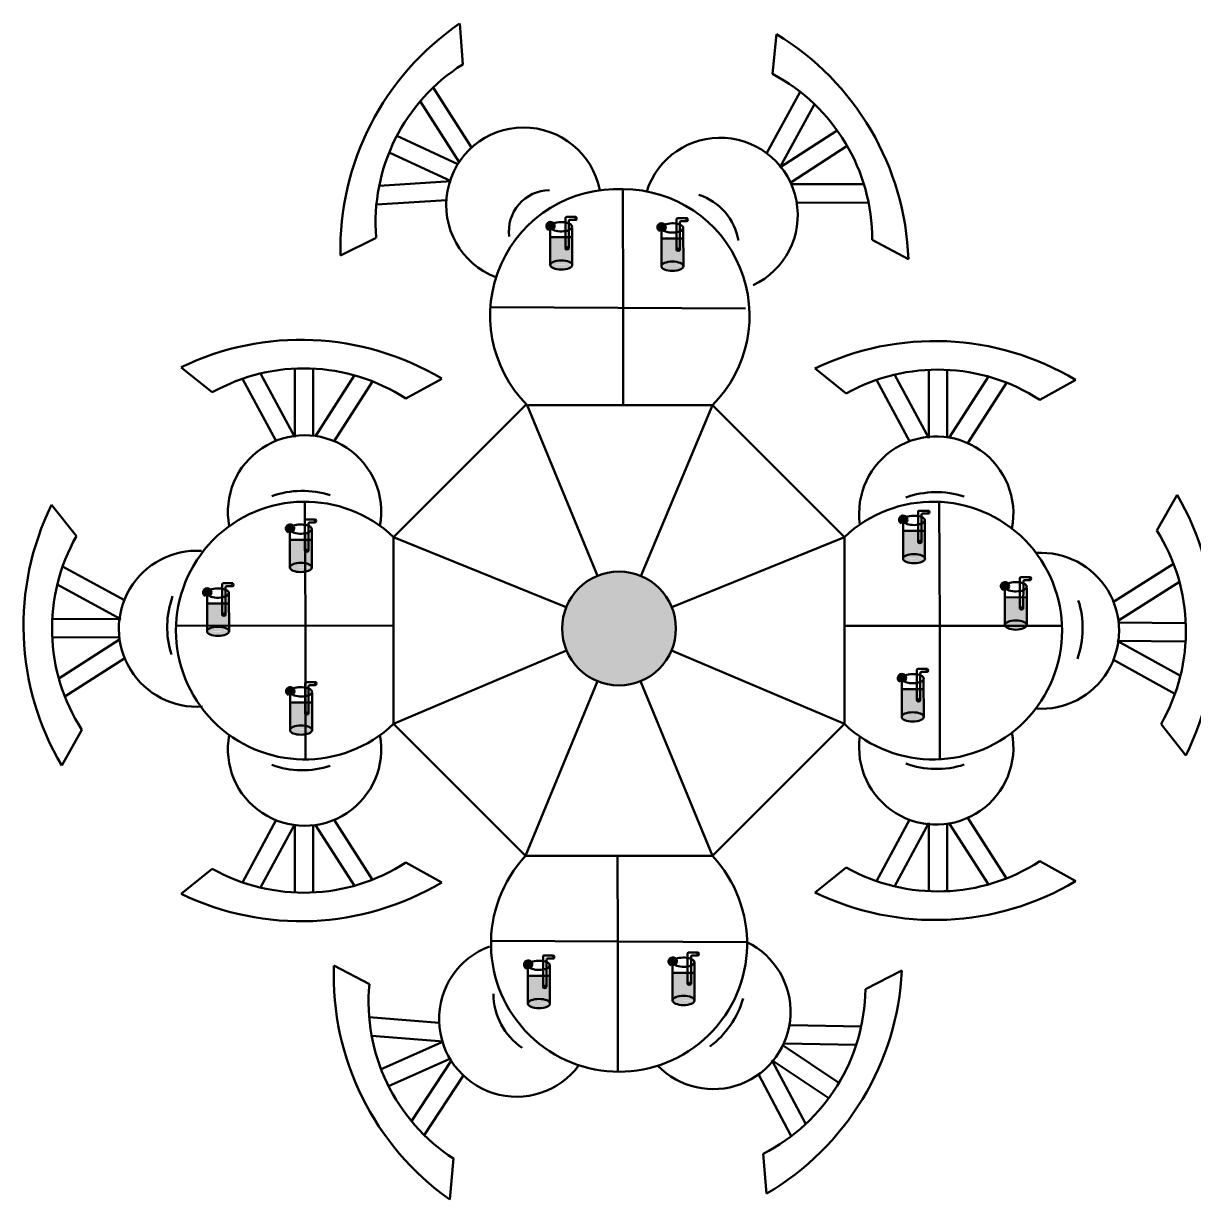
# Model space of a CAD drawing. Header units: feet. Extents: x 9 to 183943, y 42 to 62180.
# Drawn here: x 14776.7 to 14953.2, y 39682.5 to 39859.8 of the extents above; entities that cross this region are included whole.
import ezdxf

# ---------------------------------------------------------------- set-up
doc = ezdxf.new("R2010")
doc.units = ezdxf.units.FT
doc.header["$LTSCALE"] = 2.5
doc.header["$MEASUREMENT"] = 0
doc.layers.add('1', color=7, linetype='Continuous', lineweight=50)
doc.layers.add('3', color=7, linetype='Continuous', lineweight=30)

msp = doc.modelspace()

# ---------------------------------------------------------------- hatches: boundary and pattern name
at = {"layer": '3', "transparency": 33554602}
h = msp.add_hatch(color=256, dxfattribs=at)
h.dxf.hatch_style = 1
h.set_gradient(color1=(255, 255, 0), color2=(255, 255, 0), tint=1)
h.paths.add_polyline_path([(14856.19, 39829.22), (14855.65, 39828.91, 0.163769), (14855.94, 39828.64)])
h.paths.add_polyline_path([(14856.19, 39829.22), (14855.57, 39829.24, 0.138192), (14855.65, 39828.91)])
h.paths.add_polyline_path([(14856.19, 39829.22), (14855.63, 39829.5, 0.105496), (14855.57, 39829.24)])
h.paths.add_polyline_path([(14856.19, 39829.22), (14855.8, 39829.7, 0.105887), (14855.63, 39829.5)])
h.paths.add_polyline_path([(14856.19, 39829.22), (14856.02, 39829.82, 0.102688), (14855.8, 39829.7)])
h.paths.add_polyline_path([(14856.19, 39829.22), (14856.31, 39829.83, 0.117873), (14856.02, 39829.82)])
h.paths.add_polyline_path([(14856.19, 39829.22), (14856.76, 39829.48, 0.139995), (14856.54, 39829.74)])
h.paths.add_polyline_path([(14856.54, 39829.74, 0.097635), (14856.31, 39829.83), (14856.19, 39829.22)])
h.paths.add_polyline_path([(14856.82, 39829.19, 0.119687), (14856.76, 39829.48), (14856.19, 39829.22)])
h.paths.add_polyline_path([(14856.82, 39829.19), (14856.19, 39829.22), (14856.71, 39828.87, 0.140377)])
h.paths.add_polyline_path([(14856.19, 39829.22), (14856.52, 39828.68, 0.106944), (14856.71, 39828.87)])
h = msp.add_hatch(color=256, dxfattribs=at)
h.dxf.hatch_style = 1
h.set_gradient(color1=(255, 255, 0), color2=(255, 255, 0), tint=1)
h.paths.add_polyline_path([(14872.94, 39829.03), (14872.4, 39828.73, 0.163769), (14872.7, 39828.46)])
h.paths.add_polyline_path([(14872.94, 39829.03), (14872.32, 39829.06, 0.138192), (14872.4, 39828.73)])
h.paths.add_polyline_path([(14872.94, 39829.03), (14872.39, 39829.31, 0.105496), (14872.32, 39829.06)])
h.paths.add_polyline_path([(14872.94, 39829.03), (14872.55, 39829.51, 0.105887), (14872.39, 39829.31)])
h.paths.add_polyline_path([(14872.94, 39829.03), (14872.77, 39829.63, 0.102688), (14872.55, 39829.51)])
h.paths.add_polyline_path([(14872.94, 39829.03), (14873.06, 39829.65, 0.117873), (14872.77, 39829.63)])
h.paths.add_polyline_path([(14872.94, 39829.03), (14873.51, 39829.3, 0.139995), (14873.29, 39829.56)])
h.paths.add_polyline_path([(14873.29, 39829.56, 0.097635), (14873.06, 39829.65), (14872.94, 39829.03)])
h.paths.add_polyline_path([(14873.57, 39829.01, 0.119687), (14873.51, 39829.3), (14872.94, 39829.03)])
h.paths.add_polyline_path([(14873.57, 39829.01), (14872.94, 39829.03), (14873.46, 39828.68, 0.140377)])
h.paths.add_polyline_path([(14872.94, 39829.03), (14873.27, 39828.5, 0.106944), (14873.46, 39828.68)])
at = {"layer": '3'}
h = msp.add_hatch(color=256, dxfattribs=at)
h.dxf.hatch_style = 1
h.set_gradient(color1=(255, 255, 0), color2=(255, 63, 0), tint=1)
edge = h.paths.add_edge_path()
edge.add_ellipse((14857.82, 39823.35), major_axis=(1.66, 0), ratio=0.421504, start_angle=1.3853, end_angle=358.7297)
edge.add_line((14859.48, 39823.34), (14859.48, 39823.37))
edge = h.paths.add_edge_path()
edge.add_ellipse((14857.82, 39823.35), major_axis=(1.66, 0), ratio=0.421504, start_angle=1.3853, end_angle=179.9995, ccw=False)
edge.add_line((14859.48, 39823.45), (14859.47, 39827.53))
edge.add_line((14859.47, 39827.53), (14858.95, 39827.53))
edge.add_line((14858.95, 39827.53), (14858.95, 39825.82))
edge.add_ellipse((14858.69, 39825.86), major_axis=(0.257, 0), ratio=0.644737, start_angle=180, end_angle=360, ccw=False)
edge.add_ellipse((14858.69, 39825.86), major_axis=(0.257, 0), ratio=0.644737, start_angle=0, end_angle=180)
edge.add_line((14858.44, 39825.86), (14858.44, 39827.53))
edge.add_line((14858.44, 39827.53), (14856.17, 39827.54))
edge.add_line((14856.17, 39827.54), (14856.17, 39823.35))
edge = h.paths.add_edge_path(flags=17)
edge.add_ellipse((14858.69, 39825.86), major_axis=(0.257, 0), ratio=0.644737, start_angle=0, end_angle=360)
edge = h.paths.add_edge_path(flags=17)
edge.add_ellipse((14858.69, 39825.86), major_axis=(0.257, 0), ratio=0.644737, start_angle=0, end_angle=180, ccw=False)
edge.add_line((14858.95, 39825.89), (14858.95, 39827.53))
edge.add_line((14858.95, 39827.53), (14858.44, 39827.53))
edge.add_line((14858.44, 39827.53), (14858.44, 39825.89))
h = msp.add_hatch(color=256, dxfattribs=at)
h.dxf.hatch_style = 1
h.set_gradient(color1=(255, 255, 0), color2=(255, 63, 0), tint=1)
edge = h.paths.add_edge_path()
edge.add_ellipse((14874.58, 39823.17), major_axis=(1.66, 0), ratio=0.421504, start_angle=1.3853, end_angle=358.7297)
edge.add_line((14876.23, 39823.15), (14876.23, 39823.18))
edge = h.paths.add_edge_path()
edge.add_ellipse((14874.58, 39823.17), major_axis=(1.66, 0), ratio=0.421504, start_angle=1.3853, end_angle=179.9995, ccw=False)
edge.add_line((14876.23, 39823.26), (14876.22, 39827.34))
edge.add_line((14876.22, 39827.34), (14875.71, 39827.34))
edge.add_line((14875.71, 39827.34), (14875.7, 39825.63))
edge.add_ellipse((14875.45, 39825.67), major_axis=(0.257, 0), ratio=0.644737, start_angle=180, end_angle=360, ccw=False)
edge.add_ellipse((14875.45, 39825.67), major_axis=(0.257, 0), ratio=0.644737, start_angle=0, end_angle=180)
edge.add_line((14875.19, 39825.67), (14875.19, 39827.34))
edge.add_line((14875.19, 39827.34), (14872.92, 39827.35))
edge.add_line((14872.92, 39827.35), (14872.92, 39823.17))
edge = h.paths.add_edge_path(flags=17)
edge.add_ellipse((14875.45, 39825.67), major_axis=(0.257, 0), ratio=0.644737, start_angle=0, end_angle=360)
edge = h.paths.add_edge_path(flags=17)
edge.add_ellipse((14875.45, 39825.67), major_axis=(0.257, 0), ratio=0.644737, start_angle=0, end_angle=180, ccw=False)
edge.add_line((14875.7, 39825.7), (14875.71, 39827.34))
edge.add_line((14875.71, 39827.34), (14875.19, 39827.34))
edge.add_line((14875.19, 39827.34), (14875.19, 39825.7))
at = {"layer": '3', "transparency": 33554602}
h = msp.add_hatch(color=256, dxfattribs=at)
h.dxf.hatch_style = 1
h.set_gradient(color1=(255, 255, 0), color2=(255, 255, 0), tint=1)
h.paths.add_polyline_path([(14909.38, 39784.94), (14908.84, 39784.64, 0.163769), (14909.14, 39784.37)])
h.paths.add_polyline_path([(14909.38, 39784.94), (14908.77, 39784.97, 0.138192), (14908.84, 39784.64)])
h.paths.add_polyline_path([(14909.38, 39784.94), (14908.83, 39785.22, 0.105496), (14908.77, 39784.97)])
h.paths.add_polyline_path([(14909.38, 39784.94), (14908.99, 39785.43, 0.105887), (14908.83, 39785.22)])
h.paths.add_polyline_path([(14909.38, 39784.94), (14909.22, 39785.55, 0.102688), (14908.99, 39785.43)])
h.paths.add_polyline_path([(14909.38, 39784.94), (14909.51, 39785.56, 0.117873), (14909.22, 39785.55)])
h.paths.add_polyline_path([(14909.38, 39784.94), (14909.96, 39785.21, 0.139995), (14909.73, 39785.47)])
h.paths.add_polyline_path([(14909.73, 39785.47, 0.097635), (14909.51, 39785.56), (14909.38, 39784.94)])
h.paths.add_polyline_path([(14910.02, 39784.92, 0.119687), (14909.96, 39785.21), (14909.38, 39784.94)])
h.paths.add_polyline_path([(14910.02, 39784.92), (14909.38, 39784.94), (14909.91, 39784.59, 0.140377)])
h.paths.add_polyline_path([(14909.38, 39784.94), (14909.72, 39784.41, 0.106944), (14909.91, 39784.59)])
h = msp.add_hatch(color=256, dxfattribs=at)
h.dxf.hatch_style = 1
h.set_gradient(color1=(255, 255, 0), color2=(255, 255, 0), tint=1)
h.paths.add_polyline_path([(14816.91, 39783.62), (14816.37, 39783.32, 0.163769), (14816.67, 39783.05)])
h.paths.add_polyline_path([(14816.91, 39783.62), (14816.29, 39783.65, 0.138192), (14816.37, 39783.32)])
h.paths.add_polyline_path([(14816.91, 39783.62), (14816.36, 39783.9, 0.105496), (14816.29, 39783.65)])
h.paths.add_polyline_path([(14816.91, 39783.62), (14816.52, 39784.11, 0.105887), (14816.36, 39783.9)])
h.paths.add_polyline_path([(14816.91, 39783.62), (14816.75, 39784.22, 0.102688), (14816.52, 39784.11)])
h.paths.add_polyline_path([(14816.91, 39783.62), (14817.04, 39784.24, 0.117873), (14816.75, 39784.22)])
h.paths.add_polyline_path([(14816.91, 39783.62), (14817.49, 39783.89, 0.139995), (14817.26, 39784.15)])
h.paths.add_polyline_path([(14817.26, 39784.15, 0.097635), (14817.04, 39784.24), (14816.91, 39783.62)])
h.paths.add_polyline_path([(14817.54, 39783.6, 0.119687), (14817.49, 39783.89), (14816.91, 39783.62)])
h.paths.add_polyline_path([(14817.54, 39783.6), (14816.91, 39783.62), (14817.44, 39783.27, 0.140377)])
h.paths.add_polyline_path([(14816.91, 39783.62), (14817.24, 39783.09, 0.106944), (14817.44, 39783.27)])
at = {"layer": '3'}
h = msp.add_hatch(color=256, dxfattribs=at)
h.dxf.hatch_style = 1
h.set_gradient(color1=(255, 255, 0), color2=(255, 63, 0), tint=1)
edge = h.paths.add_edge_path()
edge.add_ellipse((14818.55, 39777.76), major_axis=(1.66, 0), ratio=0.421504, start_angle=1.3853, end_angle=358.7297)
edge.add_line((14820.2, 39777.74), (14820.2, 39777.77))
edge = h.paths.add_edge_path()
edge.add_ellipse((14818.55, 39777.76), major_axis=(1.66, 0), ratio=0.421504, start_angle=1.3853, end_angle=179.9995, ccw=False)
edge.add_line((14820.2, 39777.85), (14820.19, 39781.93))
edge.add_line((14820.19, 39781.93), (14819.68, 39781.93))
edge.add_line((14819.68, 39781.93), (14819.68, 39780.22))
edge.add_ellipse((14819.42, 39780.26), major_axis=(0.257, 0), ratio=0.644737, start_angle=180, end_angle=360, ccw=False)
edge.add_ellipse((14819.42, 39780.26), major_axis=(0.257, 0), ratio=0.644737, start_angle=0, end_angle=180)
edge.add_line((14819.16, 39780.26), (14819.16, 39781.93))
edge.add_line((14819.16, 39781.93), (14816.89, 39781.94))
edge.add_line((14816.89, 39781.94), (14816.89, 39777.76))
edge = h.paths.add_edge_path(flags=17)
edge.add_ellipse((14819.42, 39780.26), major_axis=(0.257, 0), ratio=0.644737, start_angle=0, end_angle=360)
edge = h.paths.add_edge_path(flags=17)
edge.add_ellipse((14819.42, 39780.26), major_axis=(0.257, 0), ratio=0.644737, start_angle=0, end_angle=180, ccw=False)
edge.add_line((14819.68, 39780.3), (14819.68, 39781.93))
edge.add_line((14819.68, 39781.93), (14819.16, 39781.93))
edge.add_line((14819.16, 39781.93), (14819.16, 39780.3))
h = msp.add_hatch(color=256, dxfattribs=at)
h.dxf.hatch_style = 1
h.set_gradient(color1=(255, 255, 0), color2=(255, 63, 0), tint=1)
edge = h.paths.add_edge_path()
edge.add_ellipse((14911.02, 39779.08), major_axis=(1.66, 0), ratio=0.421504, start_angle=1.3853, end_angle=358.7297)
edge.add_line((14912.67, 39779.06), (14912.67, 39779.1))
edge = h.paths.add_edge_path()
edge.add_ellipse((14911.02, 39779.08), major_axis=(1.66, 0), ratio=0.421504, start_angle=1.3853, end_angle=179.9995, ccw=False)
edge.add_line((14912.67, 39779.18), (14912.67, 39783.25))
edge.add_line((14912.67, 39783.25), (14912.15, 39783.25))
edge.add_line((14912.15, 39783.25), (14912.15, 39781.55))
edge.add_ellipse((14911.89, 39781.58), major_axis=(0.257, 0), ratio=0.644737, start_angle=180, end_angle=360, ccw=False)
edge.add_ellipse((14911.89, 39781.58), major_axis=(0.257, 0), ratio=0.644737, start_angle=0, end_angle=180)
edge.add_line((14911.63, 39781.58), (14911.63, 39783.26))
edge.add_line((14911.63, 39783.26), (14909.36, 39783.26))
edge.add_line((14909.36, 39783.26), (14909.36, 39779.08))
edge = h.paths.add_edge_path(flags=17)
edge.add_ellipse((14911.89, 39781.58), major_axis=(0.257, 0), ratio=0.644737, start_angle=0, end_angle=360)
edge = h.paths.add_edge_path(flags=17)
edge.add_ellipse((14911.89, 39781.58), major_axis=(0.257, 0), ratio=0.644737, start_angle=0, end_angle=180, ccw=False)
edge.add_line((14912.15, 39781.62), (14912.15, 39783.25))
edge.add_line((14912.15, 39783.25), (14911.63, 39783.26))
edge.add_line((14911.63, 39783.26), (14911.63, 39781.62))
h = msp.add_hatch(color=256, dxfattribs=at)
h.dxf.hatch_style = 1
h.set_gradient(color1=(255, 255, 255), tint=1)
h.paths.add_polyline_path([(14857.95, 39768.55, 1), (14875.1, 39768.55, 1)])
at = {"layer": '3', "transparency": 33554602}
h = msp.add_hatch(color=256, dxfattribs=at)
h.dxf.hatch_style = 1
h.set_gradient(color1=(255, 255, 0), color2=(255, 255, 0), tint=1)
h.paths.add_polyline_path([(14804.42, 39773.99), (14803.89, 39773.68, 0.163769), (14804.18, 39773.41)])
h.paths.add_polyline_path([(14804.42, 39773.99), (14803.81, 39774.01, 0.138192), (14803.89, 39773.68)])
h.paths.add_polyline_path([(14804.42, 39773.99), (14803.87, 39774.27, 0.105496), (14803.81, 39774.01)])
h.paths.add_polyline_path([(14804.42, 39773.99), (14804.03, 39774.47, 0.105887), (14803.87, 39774.27)])
h.paths.add_polyline_path([(14804.42, 39773.99), (14804.26, 39774.59, 0.102688), (14804.03, 39774.47)])
h.paths.add_polyline_path([(14804.42, 39773.99), (14804.55, 39774.6, 0.117873), (14804.26, 39774.59)])
h.paths.add_polyline_path([(14804.42, 39773.99), (14805, 39774.25, 0.139995), (14804.77, 39774.51)])
h.paths.add_polyline_path([(14804.77, 39774.51, 0.097635), (14804.55, 39774.6), (14804.42, 39773.99)])
h.paths.add_polyline_path([(14805.06, 39773.96, 0.119687), (14805, 39774.25), (14804.42, 39773.99)])
h.paths.add_polyline_path([(14805.06, 39773.96), (14804.42, 39773.99), (14804.95, 39773.64, 0.140377)])
h.paths.add_polyline_path([(14804.42, 39773.99), (14804.76, 39773.45, 0.106944), (14804.95, 39773.64)])
h = msp.add_hatch(color=256, dxfattribs=at)
h.dxf.hatch_style = 1
h.set_gradient(color1=(255, 255, 0), color2=(255, 255, 0), tint=1)
h.paths.add_polyline_path([(14924.73, 39774.93), (14924.19, 39774.63, 0.163769), (14924.49, 39774.36)])
h.paths.add_polyline_path([(14924.73, 39774.93), (14924.11, 39774.96, 0.138192), (14924.19, 39774.63)])
h.paths.add_polyline_path([(14924.73, 39774.93), (14924.18, 39775.21, 0.105496), (14924.11, 39774.96)])
h.paths.add_polyline_path([(14924.73, 39774.93), (14924.34, 39775.42, 0.105887), (14924.18, 39775.21)])
h.paths.add_polyline_path([(14924.73, 39774.93), (14924.57, 39775.53, 0.102688), (14924.34, 39775.42)])
h.paths.add_polyline_path([(14924.73, 39774.93), (14924.86, 39775.55, 0.117873), (14924.57, 39775.53)])
h.paths.add_polyline_path([(14924.73, 39774.93), (14925.31, 39775.2, 0.139995), (14925.08, 39775.46)])
h.paths.add_polyline_path([(14925.08, 39775.46, 0.097635), (14924.86, 39775.55), (14924.73, 39774.93)])
h.paths.add_polyline_path([(14925.36, 39774.91, 0.119687), (14925.31, 39775.2), (14924.73, 39774.93)])
h.paths.add_polyline_path([(14925.36, 39774.91), (14924.73, 39774.93), (14925.26, 39774.58, 0.140377)])
h.paths.add_polyline_path([(14924.73, 39774.93), (14925.06, 39774.4, 0.106944), (14925.26, 39774.58)])
at = {"layer": '3'}
h = msp.add_hatch(color=256, dxfattribs=at)
h.dxf.hatch_style = 1
h.set_gradient(color1=(255, 255, 0), color2=(255, 63, 0), tint=1)
edge = h.paths.add_edge_path()
edge.add_ellipse((14926.37, 39769.07), major_axis=(1.66, 0), ratio=0.421504, start_angle=1.3853, end_angle=358.7297)
edge.add_line((14928.02, 39769.05), (14928.02, 39769.08))
edge = h.paths.add_edge_path()
edge.add_ellipse((14926.37, 39769.07), major_axis=(1.66, 0), ratio=0.421504, start_angle=1.3853, end_angle=179.9995, ccw=False)
edge.add_line((14928.02, 39769.16), (14928.01, 39773.24))
edge.add_line((14928.01, 39773.24), (14927.5, 39773.24))
edge.add_line((14927.5, 39773.24), (14927.49, 39771.53))
edge.add_ellipse((14927.24, 39771.57), major_axis=(0.257, 0), ratio=0.644737, start_angle=180, end_angle=360, ccw=False)
edge.add_ellipse((14927.24, 39771.57), major_axis=(0.257, 0), ratio=0.644737, start_angle=0, end_angle=180)
edge.add_line((14926.98, 39771.57), (14926.98, 39773.24))
edge.add_line((14926.98, 39773.24), (14924.71, 39773.25))
edge.add_line((14924.71, 39773.25), (14924.71, 39769.07))
edge = h.paths.add_edge_path(flags=17)
edge.add_ellipse((14927.24, 39771.57), major_axis=(0.257, 0), ratio=0.644737, start_angle=0, end_angle=360)
edge = h.paths.add_edge_path(flags=17)
edge.add_ellipse((14927.24, 39771.57), major_axis=(0.257, 0), ratio=0.644737, start_angle=0, end_angle=180, ccw=False)
edge.add_line((14927.49, 39771.6), (14927.5, 39773.24))
edge.add_line((14927.5, 39773.24), (14926.98, 39773.24))
edge.add_line((14926.98, 39773.24), (14926.98, 39771.6))
h = msp.add_hatch(color=256, dxfattribs=at)
h.dxf.hatch_style = 1
h.set_gradient(color1=(255, 255, 0), color2=(255, 63, 0), tint=1)
edge = h.paths.add_edge_path()
edge.add_ellipse((14806.06, 39768.12), major_axis=(1.66, 0), ratio=0.421504, start_angle=1.3853, end_angle=358.7297)
edge.add_line((14807.72, 39768.11), (14807.72, 39768.14))
edge = h.paths.add_edge_path()
edge.add_ellipse((14806.06, 39768.12), major_axis=(1.66, 0), ratio=0.421504, start_angle=1.3853, end_angle=179.9995, ccw=False)
edge.add_line((14807.72, 39768.22), (14807.71, 39772.3))
edge.add_line((14807.71, 39772.3), (14807.19, 39772.3))
edge.add_line((14807.19, 39772.3), (14807.19, 39770.59))
edge.add_ellipse((14806.93, 39770.63), major_axis=(0.257, 0), ratio=0.644737, start_angle=180, end_angle=360, ccw=False)
edge.add_ellipse((14806.93, 39770.63), major_axis=(0.257, 0), ratio=0.644737, start_angle=0, end_angle=180)
edge.add_line((14806.67, 39770.63), (14806.67, 39772.3))
edge.add_line((14806.67, 39772.3), (14804.4, 39772.31))
edge.add_line((14804.4, 39772.31), (14804.4, 39768.12))
edge = h.paths.add_edge_path(flags=17)
edge.add_ellipse((14806.93, 39770.63), major_axis=(0.257, 0), ratio=0.644737, start_angle=0, end_angle=360)
edge = h.paths.add_edge_path(flags=17)
edge.add_ellipse((14806.93, 39770.63), major_axis=(0.257, 0), ratio=0.644737, start_angle=0, end_angle=180, ccw=False)
edge.add_line((14807.19, 39770.66), (14807.19, 39772.3))
edge.add_line((14807.19, 39772.3), (14806.67, 39772.3))
edge.add_line((14806.67, 39772.3), (14806.67, 39770.66))
at = {"layer": '3', "transparency": 33554602}
h = msp.add_hatch(color=256, dxfattribs=at)
h.dxf.hatch_style = 1
h.set_gradient(color1=(255, 255, 0), color2=(255, 255, 0), tint=1)
h.paths.add_polyline_path([(14909.19, 39761.08), (14908.65, 39760.78, 0.163769), (14908.95, 39760.51)])
h.paths.add_polyline_path([(14909.19, 39761.08), (14908.57, 39761.11, 0.138192), (14908.65, 39760.78)])
h.paths.add_polyline_path([(14909.19, 39761.08), (14908.64, 39761.36, 0.105496), (14908.57, 39761.11)])
h.paths.add_polyline_path([(14909.19, 39761.08), (14908.8, 39761.57, 0.105887), (14908.64, 39761.36)])
h.paths.add_polyline_path([(14909.19, 39761.08), (14909.03, 39761.68, 0.102688), (14908.8, 39761.57)])
h.paths.add_polyline_path([(14909.19, 39761.08), (14909.32, 39761.7, 0.117873), (14909.03, 39761.68)])
h.paths.add_polyline_path([(14909.19, 39761.08), (14909.77, 39761.35, 0.139995), (14909.54, 39761.61)])
h.paths.add_polyline_path([(14909.54, 39761.61, 0.097635), (14909.32, 39761.7), (14909.19, 39761.08)])
h.paths.add_polyline_path([(14909.83, 39761.06, 0.119687), (14909.77, 39761.35), (14909.19, 39761.08)])
h.paths.add_polyline_path([(14909.83, 39761.06), (14909.19, 39761.08), (14909.72, 39760.73, 0.140377)])
h.paths.add_polyline_path([(14909.19, 39761.08), (14909.52, 39760.55, 0.106944), (14909.72, 39760.73)])
h = msp.add_hatch(color=256, dxfattribs=at)
h.dxf.hatch_style = 1
h.set_gradient(color1=(255, 255, 0), color2=(255, 255, 0), tint=1)
h.paths.add_polyline_path([(14816.95, 39759.09), (14816.41, 39758.79, 0.163769), (14816.7, 39758.52)])
h.paths.add_polyline_path([(14816.95, 39759.09), (14816.33, 39759.12, 0.138192), (14816.41, 39758.79)])
h.paths.add_polyline_path([(14816.95, 39759.09), (14816.39, 39759.37, 0.105496), (14816.33, 39759.12)])
h.paths.add_polyline_path([(14816.95, 39759.09), (14816.56, 39759.58, 0.105887), (14816.39, 39759.37)])
h.paths.add_polyline_path([(14816.95, 39759.09), (14816.78, 39759.69, 0.102688), (14816.56, 39759.58)])
h.paths.add_polyline_path([(14816.95, 39759.09), (14817.07, 39759.71, 0.117873), (14816.78, 39759.69)])
h.paths.add_polyline_path([(14816.95, 39759.09), (14817.52, 39759.36, 0.139995), (14817.3, 39759.62)])
h.paths.add_polyline_path([(14817.3, 39759.62, 0.097635), (14817.07, 39759.71), (14816.95, 39759.09)])
h.paths.add_polyline_path([(14817.58, 39759.07, 0.119687), (14817.52, 39759.36), (14816.95, 39759.09)])
h.paths.add_polyline_path([(14817.58, 39759.07), (14816.95, 39759.09), (14817.47, 39758.74, 0.140377)])
h.paths.add_polyline_path([(14816.95, 39759.09), (14817.28, 39758.56, 0.106944), (14817.47, 39758.74)])
at = {"layer": '3'}
h = msp.add_hatch(color=256, dxfattribs=at)
h.dxf.hatch_style = 1
h.set_gradient(color1=(255, 255, 0), color2=(255, 63, 0), tint=1)
edge = h.paths.add_edge_path()
edge.add_ellipse((14910.83, 39755.22), major_axis=(1.66, 0), ratio=0.421504, start_angle=1.3853, end_angle=358.7297)
edge.add_line((14912.48, 39755.2), (14912.48, 39755.23))
edge = h.paths.add_edge_path()
edge.add_ellipse((14910.83, 39755.22), major_axis=(1.66, 0), ratio=0.421504, start_angle=1.3853, end_angle=179.9995, ccw=False)
edge.add_line((14912.48, 39755.31), (14912.47, 39759.39))
edge.add_line((14912.47, 39759.39), (14911.96, 39759.39))
edge.add_line((14911.96, 39759.39), (14911.96, 39757.69))
edge.add_ellipse((14911.7, 39757.72), major_axis=(0.257, 0), ratio=0.644737, start_angle=180, end_angle=360, ccw=False)
edge.add_ellipse((14911.7, 39757.72), major_axis=(0.257, 0), ratio=0.644737, start_angle=0, end_angle=180)
edge.add_line((14911.44, 39757.72), (14911.44, 39759.39))
edge.add_line((14911.44, 39759.39), (14909.17, 39759.4))
edge.add_line((14909.17, 39759.4), (14909.17, 39755.22))
edge = h.paths.add_edge_path(flags=17)
edge.add_ellipse((14911.7, 39757.72), major_axis=(0.257, 0), ratio=0.644737, start_angle=0, end_angle=360)
edge = h.paths.add_edge_path(flags=17)
edge.add_ellipse((14911.7, 39757.72), major_axis=(0.257, 0), ratio=0.644737, start_angle=0, end_angle=180, ccw=False)
edge.add_line((14911.96, 39757.76), (14911.96, 39759.39))
edge.add_line((14911.96, 39759.39), (14911.44, 39759.39))
edge.add_line((14911.44, 39759.39), (14911.44, 39757.76))
h = msp.add_hatch(color=256, dxfattribs=at)
h.dxf.hatch_style = 1
h.set_gradient(color1=(255, 255, 0), color2=(255, 63, 0), tint=1)
edge = h.paths.add_edge_path()
edge.add_ellipse((14818.58, 39753.23), major_axis=(1.66, 0), ratio=0.421504, start_angle=1.3853, end_angle=358.7297)
edge.add_line((14820.24, 39753.21), (14820.24, 39753.24))
edge = h.paths.add_edge_path()
edge.add_ellipse((14818.58, 39753.23), major_axis=(1.66, 0), ratio=0.421504, start_angle=1.3853, end_angle=179.9995, ccw=False)
edge.add_line((14820.24, 39753.32), (14820.23, 39757.4))
edge.add_line((14820.23, 39757.4), (14819.71, 39757.4))
edge.add_line((14819.71, 39757.4), (14819.71, 39755.69))
edge.add_ellipse((14819.45, 39755.73), major_axis=(0.257, 0), ratio=0.644737, start_angle=180, end_angle=360, ccw=False)
edge.add_ellipse((14819.45, 39755.73), major_axis=(0.257, 0), ratio=0.644737, start_angle=0, end_angle=180)
edge.add_line((14819.2, 39755.73), (14819.2, 39757.4))
edge.add_line((14819.2, 39757.4), (14816.93, 39757.41))
edge.add_line((14816.93, 39757.41), (14816.93, 39753.23))
edge = h.paths.add_edge_path(flags=17)
edge.add_ellipse((14819.45, 39755.73), major_axis=(0.257, 0), ratio=0.644737, start_angle=0, end_angle=360)
edge = h.paths.add_edge_path(flags=17)
edge.add_ellipse((14819.45, 39755.73), major_axis=(0.257, 0), ratio=0.644737, start_angle=0, end_angle=180, ccw=False)
edge.add_line((14819.71, 39755.76), (14819.71, 39757.4))
edge.add_line((14819.71, 39757.4), (14819.2, 39757.4))
edge.add_line((14819.2, 39757.4), (14819.2, 39755.76))
at = {"layer": '3', "transparency": 33554602}
h = msp.add_hatch(color=256, dxfattribs=at)
h.dxf.hatch_style = 1
h.set_gradient(color1=(255, 255, 0), color2=(255, 255, 0), tint=1)
h.paths.add_polyline_path([(14852.82, 39717.87), (14852.28, 39717.56, 0.163769), (14852.57, 39717.29)])
h.paths.add_polyline_path([(14852.82, 39717.87), (14852.2, 39717.89, 0.138192), (14852.28, 39717.56)])
h.paths.add_polyline_path([(14852.82, 39717.87), (14852.26, 39718.14, 0.105496), (14852.2, 39717.89)])
h.paths.add_polyline_path([(14852.82, 39717.87), (14852.43, 39718.35, 0.105887), (14852.26, 39718.14)])
h.paths.add_polyline_path([(14852.82, 39717.87), (14852.65, 39718.47, 0.102688), (14852.43, 39718.35)])
h.paths.add_polyline_path([(14852.82, 39717.87), (14852.94, 39718.48, 0.117873), (14852.65, 39718.47)])
h.paths.add_polyline_path([(14852.82, 39717.87), (14853.39, 39718.13, 0.139995), (14853.17, 39718.39)])
h.paths.add_polyline_path([(14853.17, 39718.39, 0.097635), (14852.94, 39718.48), (14852.82, 39717.87)])
h.paths.add_polyline_path([(14853.45, 39717.84, 0.119687), (14853.39, 39718.13), (14852.82, 39717.87)])
h.paths.add_polyline_path([(14853.45, 39717.84), (14852.82, 39717.87), (14853.34, 39717.51, 0.140377)])
h.paths.add_polyline_path([(14852.82, 39717.87), (14853.15, 39717.33, 0.106944), (14853.34, 39717.51)])
h = msp.add_hatch(color=256, dxfattribs=at)
h.dxf.hatch_style = 1
h.set_gradient(color1=(255, 255, 0), color2=(255, 255, 0), tint=1)
h.paths.add_polyline_path([(14874.62, 39718.33), (14874.08, 39718.03, 0.163769), (14874.38, 39717.76)])
h.paths.add_polyline_path([(14874.62, 39718.33), (14874.01, 39718.36, 0.138192), (14874.08, 39718.03)])
h.paths.add_polyline_path([(14874.62, 39718.33), (14874.07, 39718.61, 0.105496), (14874.01, 39718.36)])
h.paths.add_polyline_path([(14874.62, 39718.33), (14874.23, 39718.82, 0.105887), (14874.07, 39718.61)])
h.paths.add_polyline_path([(14874.62, 39718.33), (14874.46, 39718.93, 0.102688), (14874.23, 39718.82)])
h.paths.add_polyline_path([(14874.62, 39718.33), (14874.75, 39718.95, 0.117873), (14874.46, 39718.93)])
h.paths.add_polyline_path([(14874.62, 39718.33), (14875.2, 39718.6, 0.139995), (14874.97, 39718.86)])
h.paths.add_polyline_path([(14874.97, 39718.86, 0.097635), (14874.75, 39718.95), (14874.62, 39718.33)])
h.paths.add_polyline_path([(14875.26, 39718.31, 0.119687), (14875.2, 39718.6), (14874.62, 39718.33)])
h.paths.add_polyline_path([(14875.26, 39718.31), (14874.62, 39718.33), (14875.15, 39717.98, 0.140377)])
h.paths.add_polyline_path([(14874.62, 39718.33), (14874.96, 39717.8, 0.106944), (14875.15, 39717.98)])
at = {"layer": '3'}
h = msp.add_hatch(color=256, dxfattribs=at)
h.dxf.hatch_style = 1
h.set_gradient(color1=(255, 255, 0), color2=(255, 63, 0), tint=1)
edge = h.paths.add_edge_path()
edge.add_ellipse((14854.45, 39712), major_axis=(1.66, 0), ratio=0.421504, start_angle=1.3853, end_angle=358.7297)
edge.add_line((14856.11, 39711.99), (14856.11, 39712.02))
edge = h.paths.add_edge_path()
edge.add_ellipse((14854.45, 39712), major_axis=(1.66, 0), ratio=0.421504, start_angle=1.3853, end_angle=179.9995, ccw=False)
edge.add_line((14856.11, 39712.1), (14856.1, 39716.17))
edge.add_line((14856.1, 39716.17), (14855.58, 39716.18))
edge.add_line((14855.58, 39716.18), (14855.58, 39714.47))
edge.add_ellipse((14855.32, 39714.5), major_axis=(0.257, 0), ratio=0.644737, start_angle=180, end_angle=360, ccw=False)
edge.add_ellipse((14855.32, 39714.5), major_axis=(0.257, 0), ratio=0.644737, start_angle=0, end_angle=180)
edge.add_line((14855.07, 39714.5), (14855.07, 39716.18))
edge.add_line((14855.07, 39716.18), (14852.8, 39716.19))
edge.add_line((14852.8, 39716.19), (14852.8, 39712))
edge = h.paths.add_edge_path(flags=17)
edge.add_ellipse((14855.32, 39714.5), major_axis=(0.257, 0), ratio=0.644737, start_angle=0, end_angle=360)
edge = h.paths.add_edge_path(flags=17)
edge.add_ellipse((14855.32, 39714.5), major_axis=(0.257, 0), ratio=0.644737, start_angle=0, end_angle=180, ccw=False)
edge.add_line((14855.58, 39714.54), (14855.58, 39716.18))
edge.add_line((14855.58, 39716.18), (14855.07, 39716.18))
edge.add_line((14855.07, 39716.18), (14855.07, 39714.54))
h = msp.add_hatch(color=256, dxfattribs=at)
h.dxf.hatch_style = 1
h.set_gradient(color1=(255, 255, 0), color2=(255, 63, 0), tint=1)
edge = h.paths.add_edge_path()
edge.add_ellipse((14876.26, 39712.47), major_axis=(1.66, 0), ratio=0.421504, start_angle=1.3853, end_angle=358.7297)
edge.add_line((14877.92, 39712.45), (14877.92, 39712.48))
edge = h.paths.add_edge_path()
edge.add_ellipse((14876.26, 39712.47), major_axis=(1.66, 0), ratio=0.421504, start_angle=1.3853, end_angle=179.9995, ccw=False)
edge.add_line((14877.92, 39712.56), (14877.91, 39716.64))
edge.add_line((14877.91, 39716.64), (14877.39, 39716.64))
edge.add_line((14877.39, 39716.64), (14877.39, 39714.94))
edge.add_ellipse((14877.13, 39714.97), major_axis=(0.257, 0), ratio=0.644737, start_angle=180, end_angle=360, ccw=False)
edge.add_ellipse((14877.13, 39714.97), major_axis=(0.257, 0), ratio=0.644737, start_angle=0, end_angle=180)
edge.add_line((14876.87, 39714.97), (14876.87, 39716.64))
edge.add_line((14876.87, 39716.64), (14874.6, 39716.65))
edge.add_line((14874.6, 39716.65), (14874.6, 39712.47))
edge = h.paths.add_edge_path(flags=17)
edge.add_ellipse((14877.13, 39714.97), major_axis=(0.257, 0), ratio=0.644737, start_angle=0, end_angle=360)
edge = h.paths.add_edge_path(flags=17)
edge.add_ellipse((14877.13, 39714.97), major_axis=(0.257, 0), ratio=0.644737, start_angle=0, end_angle=180, ccw=False)
edge.add_line((14877.39, 39715.01), (14877.39, 39716.64))
edge.add_line((14877.39, 39716.64), (14876.87, 39716.64))
edge.add_line((14876.87, 39716.64), (14876.87, 39715.01))

# ---------------------------------------------------------------- linework, layer by layer
at = {"layer": '1'}
for p, q in [((14842.5, 39859.76), (14842.96, 39853.6)), ((14890.27, 39858.16), (14889.67, 39852.17)), ((14867.17, 39816.81), (14867.09, 39834.78)), ((14856.19, 39829.22), (14855.8, 39829.7)), ((14856.19, 39829.22), (14856.02, 39829.82)), ((14856.19, 39829.22), (14856.31, 39829.83)), ((14856.19, 39829.22), (14856.53, 39829.74)), ((14858.44, 39830.42), (14858.44, 39825.86)), ((14860.03, 39830.59), (14858.61, 39830.59)), ((14858.95, 39825.86), (14858.96, 39829.97)), ((14859.13, 39830.14), (14860.01, 39830.14)), ((14872.94, 39829.03), (14872.55, 39829.51)), ((14872.94, 39829.03), (14872.77, 39829.64)), ((14872.94, 39829.03), (14873.06, 39829.65)), ((14872.94, 39829.03), (14873.29, 39829.55)), ((14875.19, 39830.23), (14875.19, 39825.67)), ((14876.78, 39830.4), (14875.36, 39830.4)), ((14875.7, 39825.67), (14875.72, 39829.78)), ((14875.88, 39829.95), (14876.77, 39829.95)), ((14856.19, 39829.22), (14855.57, 39829.24)), ((14856.19, 39829.22), (14855.63, 39829.5)), ((14856.19, 39829.22), (14855.65, 39828.91)), ((14855.94, 39828.64), (14856.19, 39829.22)), ((14856.17, 39829.12), (14856.17, 39823.35)), ((14856.19, 39829.22), (14856.76, 39829.48)), ((14856.71, 39828.87), (14856.19, 39829.22)), ((14856.19, 39829.22), (14856.82, 39829.19)), ((14856.19, 39829.22), (14856.52, 39828.68)), ((14859.47, 39829.03), (14859.48, 39823.34)), ((14872.94, 39829.03), (14872.32, 39829.06)), ((14872.94, 39829.03), (14872.39, 39829.31)), ((14872.94, 39829.03), (14872.4, 39828.73)), ((14872.7, 39828.46), (14872.94, 39829.03)), ((14872.92, 39828.93), (14872.92, 39823.17)), ((14872.94, 39829.03), (14873.51, 39829.29)), ((14873.46, 39828.68), (14872.94, 39829.03)), ((14872.94, 39829.03), (14873.57, 39829.01)), ((14872.94, 39829.03), (14873.27, 39828.5)), ((14876.22, 39828.85), (14876.23, 39823.15)), ((14824.52, 39824.77), (14829.9, 39827.47)), ((14856.17, 39827.54), (14859.47, 39827.53)), ((14872.92, 39827.35), (14876.22, 39827.34)), ((14910.17, 39824.22), (14904.72, 39827.14)), ((14847.14, 39817.02), (14885.59, 39816.81)), ((14867.17, 39816.81), (14867.18, 39802.24)), ((14800.49, 39807.92), (14805.19, 39804.16)), ((14896.09, 39807.73), (14900.8, 39803.97)), ((14839.79, 39806.21), (14834.39, 39803.22)), ((14935.4, 39806.02), (14929.99, 39803.03)), ((14863.27, 39776.48), (14852.69, 39802.24)), ((14880.61, 39802.24), (14869.83, 39776.46)), ((14780.95, 39787.19), (14784.69, 39782.46)), ((14819.23, 39769), (14819.15, 39787.72)), ((14914.9, 39768.94), (14914.82, 39787.65)), ((14950.68, 39788.72), (14947.63, 39783.34)), ((14909.38, 39784.94), (14908.83, 39785.22)), ((14909.38, 39784.94), (14908.99, 39785.43)), ((14909.38, 39784.94), (14909.22, 39785.55)), ((14909.38, 39784.94), (14909.51, 39785.56)), ((14909.38, 39784.94), (14909.73, 39785.47)), ((14909.38, 39784.94), (14909.95, 39785.21)), ((14911.63, 39786.15), (14911.63, 39781.58)), ((14913.22, 39786.31), (14911.8, 39786.31)), ((14912.15, 39781.58), (14912.16, 39785.7)), ((14912.33, 39785.87), (14913.21, 39785.87)), ((14816.91, 39783.62), (14816.29, 39783.65)), ((14816.91, 39783.62), (14816.36, 39783.9)), ((14816.91, 39783.62), (14816.37, 39783.32)), ((14816.91, 39783.62), (14816.52, 39784.11)), ((14816.67, 39783.05), (14816.91, 39783.62)), ((14816.91, 39783.62), (14816.75, 39784.23)), ((14816.89, 39783.52), (14816.89, 39777.76)), ((14816.91, 39783.62), (14817.04, 39784.24)), ((14816.91, 39783.62), (14817.26, 39784.14)), ((14816.91, 39783.62), (14817.48, 39783.89)), ((14817.44, 39783.27), (14816.91, 39783.62)), ((14816.91, 39783.62), (14817.54, 39783.6)), ((14816.91, 39783.62), (14817.24, 39783.09)), ((14819.16, 39784.82), (14819.16, 39780.26)), ((14820.75, 39784.99), (14819.33, 39784.99)), ((14819.68, 39780.26), (14819.69, 39784.38)), ((14819.86, 39784.54), (14820.74, 39784.54)), ((14820.19, 39783.44), (14820.2, 39777.74)), ((14909.38, 39784.94), (14908.77, 39784.97)), ((14909.38, 39784.94), (14908.84, 39784.64)), ((14909.14, 39784.37), (14909.38, 39784.94)), ((14909.36, 39784.84), (14909.36, 39779.08)), ((14909.91, 39784.59), (14909.38, 39784.94)), ((14909.38, 39784.94), (14910.01, 39784.92)), ((14909.38, 39784.94), (14909.72, 39784.41)), ((14912.66, 39784.76), (14912.67, 39779.06)), ((14816.89, 39781.94), (14820.19, 39781.93)), ((14832.53, 39782.32), (14858.58, 39771.77)), ((14874.47, 39771.77), (14900.52, 39782.32)), ((14909.36, 39783.26), (14912.66, 39783.25)), ((14804.42, 39773.99), (14804.26, 39774.59)), ((14804.42, 39773.99), (14804.55, 39774.6)), ((14806.67, 39775.19), (14806.67, 39770.63)), ((14808.27, 39775.36), (14806.85, 39775.36)), ((14807.19, 39770.63), (14807.2, 39774.74)), ((14807.37, 39774.91), (14808.25, 39774.91)), ((14924.73, 39774.93), (14924.11, 39774.96)), ((14924.73, 39774.93), (14924.18, 39775.21)), ((14924.73, 39774.93), (14924.19, 39774.63)), ((14924.73, 39774.93), (14924.34, 39775.42)), ((14924.49, 39774.36), (14924.73, 39774.93)), ((14924.73, 39774.93), (14924.57, 39775.54)), ((14924.71, 39774.83), (14924.71, 39769.07)), ((14924.73, 39774.93), (14924.86, 39775.55)), ((14924.73, 39774.93), (14925.08, 39775.45)), ((14924.73, 39774.93), (14925.3, 39775.19)), ((14925.25, 39774.58), (14924.73, 39774.93)), ((14924.73, 39774.93), (14925.36, 39774.91)), ((14924.73, 39774.93), (14925.06, 39774.4)), ((14926.98, 39776.13), (14926.98, 39771.57)), ((14928.57, 39776.3), (14927.15, 39776.3)), ((14927.49, 39771.57), (14927.51, 39775.68)), ((14927.68, 39775.85), (14928.56, 39775.85)), ((14928.01, 39774.75), (14928.02, 39769.05)), ((14804.42, 39773.99), (14803.81, 39774.01)), ((14804.42, 39773.99), (14803.87, 39774.27)), ((14804.42, 39773.99), (14803.89, 39773.68)), ((14804.42, 39773.99), (14804.03, 39774.47)), ((14804.18, 39773.41), (14804.42, 39773.99)), ((14804.4, 39773.89), (14804.4, 39768.12)), ((14804.42, 39773.99), (14804.77, 39774.51)), ((14804.42, 39773.99), (14805, 39774.25)), ((14804.95, 39773.64), (14804.42, 39773.99)), ((14804.42, 39773.99), (14805.05, 39773.96)), ((14804.42, 39773.99), (14804.76, 39773.45)), ((14807.7, 39773.8), (14807.72, 39768.11)), ((14924.71, 39773.25), (14928.01, 39773.24)), ((14804.4, 39772.31), (14807.7, 39772.3)), ((14799.73, 39768.97), (14832.53, 39769)), ((14819.23, 39769), (14819.25, 39748.9)), ((14900.52, 39768.94), (14933.32, 39768.94)), ((14914.9, 39768.94), (14914.91, 39748.84)), ((14858.63, 39765.21), (14832.53, 39754.16)), ((14900.52, 39754.16), (14874.42, 39765.21)), ((14911.44, 39762.28), (14911.44, 39757.72)), ((14913.03, 39762.45), (14911.61, 39762.45)), ((14820.79, 39760.46), (14819.37, 39760.46)), ((14852.44, 39734.25), (14863.27, 39760.61)), ((14869.78, 39760.61), (14880.61, 39734.25)), ((14909.19, 39761.08), (14908.57, 39761.11)), ((14909.19, 39761.08), (14908.64, 39761.36)), ((14909.19, 39761.08), (14908.65, 39760.78)), ((14909.19, 39761.08), (14908.8, 39761.57)), ((14908.95, 39760.51), (14909.19, 39761.08)), ((14909.19, 39761.08), (14909.03, 39761.69)), ((14909.17, 39760.98), (14909.17, 39755.22)), ((14909.19, 39761.08), (14909.32, 39761.7)), ((14909.19, 39761.08), (14909.54, 39761.61)), ((14909.19, 39761.08), (14909.76, 39761.35)), ((14909.72, 39760.73), (14909.19, 39761.08)), ((14909.19, 39761.08), (14909.82, 39761.06)), ((14909.19, 39761.08), (14909.52, 39760.55)), ((14911.96, 39757.72), (14911.97, 39761.84)), ((14912.14, 39762), (14913.02, 39762)), ((14912.47, 39760.9), (14912.48, 39755.2)), ((14816.95, 39759.09), (14816.33, 39759.12)), ((14816.95, 39759.09), (14816.39, 39759.37)), ((14816.95, 39759.09), (14816.41, 39758.79)), ((14816.95, 39759.09), (14816.56, 39759.58)), ((14816.7, 39758.52), (14816.95, 39759.09)), ((14816.95, 39759.09), (14816.78, 39759.7)), ((14816.93, 39758.99), (14816.93, 39753.23)), ((14816.95, 39759.09), (14817.07, 39759.71)), ((14816.95, 39759.09), (14817.29, 39759.61)), ((14816.95, 39759.09), (14817.52, 39759.35)), ((14817.47, 39758.74), (14816.95, 39759.09)), ((14816.95, 39759.09), (14817.57, 39759.07)), ((14816.95, 39759.09), (14817.28, 39758.56)), ((14819.2, 39760.29), (14819.2, 39755.73)), ((14819.71, 39755.73), (14819.72, 39759.84)), ((14819.89, 39760.01), (14820.77, 39760.01)), ((14820.23, 39758.91), (14820.24, 39753.21)), ((14909.17, 39759.4), (14912.47, 39759.39)), ((14816.93, 39757.41), (14820.23, 39757.4)), ((14951.99, 39749.4), (14948.27, 39754.14)), ((14782.5, 39747.87), (14785.51, 39753.27)), ((14866.34, 39721.19), (14866.28, 39734.25)), ((14800.49, 39728.57), (14805.19, 39732.32)), ((14839.79, 39730.27), (14834.39, 39733.27)), ((14896.09, 39728.76), (14900.8, 39732.52)), ((14935.4, 39730.47), (14929.99, 39733.46)), ((14847.22, 39721.44), (14885.83, 39721.27)), ((14866.34, 39721.19), (14866.36, 39701.73)), ((14878.46, 39719.7), (14877.04, 39719.7)), ((14852.82, 39717.87), (14852.2, 39717.89)), ((14852.82, 39717.87), (14852.26, 39718.14)), ((14852.82, 39717.87), (14852.28, 39717.56)), ((14852.82, 39717.87), (14852.43, 39718.35)), ((14852.57, 39717.29), (14852.82, 39717.87)), ((14852.82, 39717.87), (14852.65, 39718.47)), ((14852.82, 39717.87), (14852.94, 39718.48)), ((14852.82, 39717.87), (14853.16, 39718.39)), ((14852.82, 39717.87), (14853.39, 39718.13)), ((14853.34, 39717.52), (14852.82, 39717.87)), ((14852.82, 39717.87), (14853.44, 39717.84)), ((14852.82, 39717.87), (14853.15, 39717.33)), ((14855.07, 39719.07), (14855.07, 39714.5)), ((14856.66, 39719.24), (14855.24, 39719.24)), ((14855.58, 39714.5), (14855.59, 39718.62)), ((14855.76, 39718.79), (14856.64, 39718.79)), ((14874.62, 39718.33), (14874.01, 39718.36)), ((14874.62, 39718.33), (14874.07, 39718.61)), ((14874.62, 39718.33), (14874.08, 39718.03)), ((14874.62, 39718.33), (14874.23, 39718.82)), ((14874.38, 39717.76), (14874.62, 39718.33)), ((14874.62, 39718.33), (14874.46, 39718.94)), ((14874.6, 39718.23), (14874.6, 39712.47)), ((14874.62, 39718.33), (14874.75, 39718.95)), ((14874.62, 39718.33), (14874.97, 39718.86)), ((14874.62, 39718.33), (14875.19, 39718.6)), ((14875.15, 39717.98), (14874.62, 39718.33)), ((14874.62, 39718.33), (14875.25, 39718.31)), ((14874.62, 39718.33), (14874.96, 39717.8)), ((14876.87, 39719.53), (14876.87, 39714.97)), ((14877.39, 39714.97), (14877.4, 39719.09)), ((14877.57, 39719.25), (14878.45, 39719.25)), ((14877.9, 39718.15), (14877.92, 39712.45)), ((14823.53, 39717.72), (14828.88, 39714.93)), ((14852.8, 39717.76), (14852.8, 39712)), ((14852.8, 39716.19), (14856.1, 39716.17)), ((14856.1, 39717.68), (14856.11, 39711.99)), ((14874.6, 39716.65), (14877.9, 39716.64)), ((14909.18, 39717), (14903.69, 39714.16)), ((14841, 39682.46), (14841.55, 39688.62)), ((14888.79, 39683.36), (14888.27, 39689.36))]:
    msp.add_line(p, q, dxfattribs=at)
for points in [[(14838.52, 39850.12), (14844.27, 39841.08)], [(14888.76, 39840.16), (14893.86, 39849.45)], [(14842.4, 39838.85), (14836.55, 39848.03)], [(14896.01, 39847.59), (14890.77, 39838.05)], [(14833.03, 39842.81), (14842.22, 39838.58)], [(14890.77, 39838.05), (14899.43, 39843.64)], [(14841.23, 39835.97), (14831.86, 39840.29)], [(14900.94, 39841.31), (14892.44, 39835.81)], [(14830.36, 39835.28), (14841.23, 39835.97)], [(14892.58, 39835.52), (14903.46, 39835.53)], [(14840.52, 39833.14), (14829.94, 39832.47)], [(14904.16, 39832.76), (14893.45, 39832.74)], [(14812.48, 39807), (14817.65, 39797.42)], [(14817.65, 39797.42), (14817.65, 39807.74)], [(14820.43, 39807.73), (14820.43, 39797.61)], [(14820.76, 39797.57), (14826.65, 39806.72)], [(14908.08, 39806.82), (14913.26, 39797.23)], [(14913.26, 39797.23), (14913.26, 39807.55)], [(14916.04, 39807.54), (14916.04, 39797.42)], [(14916.36, 39797.38), (14922.25, 39806.53)], [(14814.79, 39796.88), (14809.75, 39806.21)], [(14829.37, 39805.8), (14823.57, 39796.79)], [(14910.39, 39796.69), (14905.35, 39806.02)], [(14924.97, 39805.61), (14919.17, 39796.6)], [(14950.16, 39778.3), (14941.09, 39772.59)], [(14791.93, 39772.84), (14782.62, 39777.91)], [(14781.82, 39775.19), (14791.38, 39769.98)], [(14941.84, 39769.77), (14951.05, 39775.57)], [(14791.38, 39769.98), (14781.06, 39770.02)], [(14952, 39769.35), (14941.88, 39769.45)], [(14781.06, 39767.24), (14791.18, 39767.2)], [(14791.22, 39766.87), (14782.05, 39761.02)], [(14941.66, 39766.67), (14951.98, 39766.57)], [(14951.19, 39761.4), (14941.66, 39766.67)], [(14782.95, 39758.3), (14791.98, 39764.06)], [(14941.09, 39763.81), (14950.37, 39758.68)], [(14814.79, 39739.6), (14809.75, 39730.27)], [(14829.37, 39730.68), (14823.57, 39739.69)], [(14910.39, 39739.8), (14905.35, 39730.47)], [(14908.08, 39729.67), (14913.26, 39739.26)], [(14913.26, 39739.26), (14913.26, 39728.94)], [(14916.36, 39739.11), (14922.25, 39729.96)], [(14924.97, 39730.88), (14919.17, 39739.88)], [(14812.48, 39729.48), (14817.65, 39739.06)], [(14817.65, 39739.06), (14817.65, 39728.75)], [(14820.43, 39728.75), (14820.43, 39738.88)], [(14820.76, 39738.92), (14826.65, 39729.77)], [(14916.04, 39728.95), (14916.04, 39739.07)], [(14839.42, 39709.11), (14828.85, 39709.94)], [(14903.06, 39708.55), (14892.34, 39708.73)], [(14829.23, 39707.12), (14840.08, 39706.27)], [(14840.08, 39706.27), (14830.65, 39702.09)], [(14899.7, 39700.05), (14891.28, 39705.67)], [(14891.43, 39705.96), (14902.31, 39705.79)], [(14831.78, 39699.55), (14841.04, 39703.65)], [(14841.21, 39703.37), (14835.22, 39694.28)], [(14889.58, 39703.46), (14898.16, 39697.74)], [(14894.68, 39693.84), (14889.58, 39703.46)], [(14837.16, 39692.16), (14843.05, 39701.11)], [(14887.54, 39701.38), (14892.51, 39692.01)]]:
    msp.add_lwpolyline(points, dxfattribs=at)
msp.add_lwpolyline([(14900.52, 39782.32), (14880.61, 39802.24), (14852.44, 39802.24), (14832.53, 39782.32), (14832.53, 39754.16), (14852.44, 39734.25), (14880.61, 39734.25), (14900.52, 39754.16)], close=True, dxfattribs=at)
msp.add_circle((14866.53, 39768.55), 8.58, dxfattribs=at)
for centre, radius, start, end in [((14865.9, 39825.61), 41.4, 124.4207, 181.1668), ((14868.8, 39822.77), 41.4, 2.0052, 58.7514), ((14858.06, 39829.72), 28.25, 122.3025, 184.5575), ((14876.47, 39827.19), 28.25, 359.887, 62.142), ((14852.15, 39832.41), 11.68, 10.9567, 248.9068), ((14881.81, 39830.87), 11.67, 295.0651, 162.1786), ((14866.16, 39815.73), 19.07, 86.9792, 225.0543), ((14856.15, 39828.42), 6.23, 91.1113, 187.1575), ((14867.16, 39815.73), 19.05, 314.8879, 89.9853), ((14875.89, 39825.56), 8.78, 9.7506, 72.1015), ((14856.19, 39829.22), 0.626, 301.2872, 246.434), ((14858.61, 39830.42), 0.169, 89.3872, 180), ((14859.13, 39829.97), 0.169, 90, 179.8194), ((14872.95, 39829.03), 0.626, 301.2872, 246.434), ((14875.36, 39830.23), 0.169, 89.3872, 180), ((14875.88, 39829.78), 0.169, 90, 179.8194), ((14818.56, 39770.68), 41.4, 59.1429, 115.8891), ((14914.16, 39770.49), 41.4, 59.1429, 115.8891), ((14819.01, 39779.52), 28.25, 57.0247, 119.2797), ((14914.61, 39779.33), 28.25, 57.0247, 119.2797), ((14819.11, 39786.13), 11.56, 349.5307, 190.6977), ((14914.37, 39785.88), 11.63, 348.8158, 188.1458), ((14818.8, 39775.58), 13.72, 72.2444, 109.692), ((14914.4, 39775.39), 13.72, 72.2444, 109.692), ((14818.12, 39768.96), 41.4, 153.8782, 210.6244), ((14819.14, 39768.24), 19.43, 46.4339, 313.5661), ((14913.91, 39768.24), 19.43, 226.4436, 133.5572), ((14914.93, 39767.84), 41.4, 333.5361, 30.2823), ((14909.39, 39784.95), 0.626, 301.2872, 246.434), ((14911.8, 39786.15), 0.169, 89.3872, 180), ((14912.33, 39785.7), 0.169, 90, 179.8194), ((14816.92, 39783.62), 0.626, 301.2872, 246.434), ((14819.33, 39784.82), 0.169, 89.3872, 180), ((14819.86, 39784.37), 0.169, 90, 179.8194), ((14809.28, 39768.55), 28.25, 150.4876, 212.7425), ((14923.77, 39768.21), 28.25, 330.1455, 32.4005), ((14802.86, 39768.51), 11.76, 86.5736, 274.1294), ((14930.18, 39768.2), 11.76, 266.2315, 93.7873), ((14804.43, 39773.99), 0.626, 301.2872, 246.434), ((14806.84, 39775.19), 0.169, 89.3872, 180), ((14807.37, 39774.74), 0.169, 90, 179.8194), ((14924.74, 39774.93), 0.626, 301.2872, 246.434), ((14927.15, 39776.13), 0.169, 89.3872, 180), ((14927.68, 39775.68), 0.169, 90, 179.8194), ((14812.11, 39768.74), 13.72, 160.0752, 197.5229), ((14922.73, 39768.6), 13.72, 340.308, 17.7556), ((14919.84, 39768.04), 13.72, 16.7658, 17.1808), ((14911.61, 39762.28), 0.169, 89.3872, 180), ((14819.37, 39760.29), 0.169, 89.3872, 180), ((14909.2, 39761.08), 0.626, 301.2872, 246.434), ((14912.14, 39761.83), 0.169, 90, 179.8194), ((14816.95, 39759.09), 0.626, 301.2872, 246.434), ((14819.89, 39759.84), 0.169, 90, 179.8194), ((14819.11, 39750.36), 11.56, 169.3023, 10.4693), ((14914.37, 39750.61), 11.63, 171.8542, 11.1842), ((14818.8, 39760.9), 13.72, 250.308, 287.7556), ((14914.4, 39761.09), 13.72, 250.308, 287.7556), ((14866.53, 39721.04), 19.31, 136.8185, 43.1815), ((14819.01, 39756.97), 28.25, 240.7203, 302.9753), ((14914.61, 39757.16), 28.25, 240.7203, 302.9753), ((14818.56, 39765.81), 41.4, 244.1109, 300.8571), ((14914.16, 39766), 41.4, 244.1109, 300.8571), ((14851.09, 39709.66), 11.7, 110.388, 323.496), ((14880.73, 39710.77), 11.67, 224.1773, 64.0872), ((14877.04, 39719.53), 0.169, 89.3872, 180), ((14852.82, 39717.87), 0.626, 301.2872, 246.434), ((14855.23, 39719.07), 0.169, 89.3872, 180), ((14855.76, 39718.62), 0.169, 90, 179.8194), ((14874.63, 39718.33), 0.626, 301.2872, 246.434), ((14877.57, 39719.08), 0.169, 90, 179.8194), ((14864.9, 39716.26), 41.4, 177.9855, 234.7317), ((14867.84, 39719.06), 41.4, 300.4009, 357.1471), ((14857, 39712.27), 28.25, 174.5949, 236.8498), ((14857.48, 39713.54), 9.9, 180.5199, 235.9343), ((14872.05, 39716.54), 13.72, 306.598, 344.0456), ((14875.44, 39714.53), 28.25, 297.0103, 359.2653)]:
    msp.add_arc(centre, radius, start, end, dxfattribs=at)
for centre in [(14857.82, 39829.12), (14874.58, 39828.94), (14911.02, 39784.85), (14818.55, 39783.53), (14806.06, 39773.89), (14926.37, 39774.84), (14910.83, 39760.99), (14818.58, 39759), (14854.45, 39717.77), (14876.26, 39718.24)]:
    msp.add_ellipse(centre, major_axis=(1.66, 0), ratio=0.421504, start_param=2.993079, end_param=8.619951, dxfattribs=at)
for centre, major_axis, ratio in [((14860.03, 39830.36), (0, 0.224), 0.482499), ((14876.78, 39830.18), (0, 0.224), 0.482499), ((14858.69, 39825.86), (0.257, 0), 0.644737), ((14875.45, 39825.67), (0.257, 0), 0.644737), ((14857.82, 39823.35), (1.66, 0), 0.421504), ((14874.58, 39823.17), (1.66, 0), 0.421504), ((14913.22, 39786.09), (0, 0.224), 0.482499), ((14820.75, 39784.77), (0, 0.224), 0.482499), ((14911.89, 39781.58), (0.257, 0), 0.644737), ((14819.42, 39780.26), (0.257, 0), 0.644737), ((14818.55, 39777.76), (1.66, 0), 0.421504), ((14911.02, 39779.08), (1.66, 0), 0.421504), ((14808.27, 39775.13), (0, 0.224), 0.482499), ((14928.57, 39776.08), (0, 0.224), 0.482499), ((14927.24, 39771.57), (0.257, 0), 0.644737), ((14806.93, 39770.63), (0.257, 0), 0.644737), ((14926.37, 39769.07), (1.66, 0), 0.421504), ((14806.06, 39768.12), (1.66, 0), 0.421504), ((14913.03, 39762.23), (0, 0.224), 0.482499), ((14820.79, 39760.24), (0, 0.224), 0.482499), ((14911.7, 39757.72), (0.257, 0), 0.644737), ((14819.45, 39755.73), (0.257, 0), 0.644737), ((14910.83, 39755.22), (1.66, 0), 0.421504), ((14818.58, 39753.23), (1.66, 0), 0.421504), ((14878.46, 39719.48), (0, 0.224), 0.482499), ((14856.66, 39719.01), (0, 0.224), 0.482499), ((14855.32, 39714.5), (0.257, 0), 0.644737), ((14877.13, 39714.97), (0.257, 0), 0.644737), ((14854.45, 39712), (1.66, 0), 0.421504), ((14876.26, 39712.47), (1.66, 0), 0.421504)]:
    msp.add_ellipse(centre, major_axis=major_axis, ratio=ratio, dxfattribs=at)

doc.saveas('drawing.dxf')
